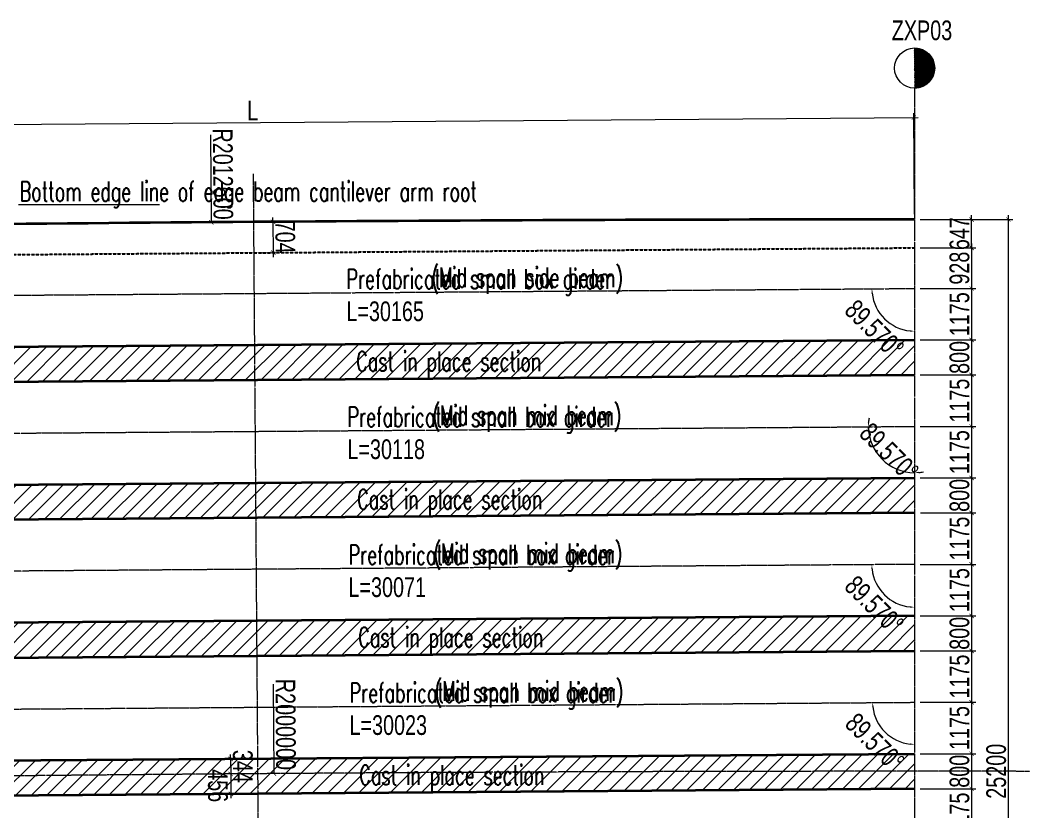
# Model space of a CAD drawing. Extents: x -2667085 to 4, y -2479164 to 2.
# Drawn here: x -2530926 to -2507877, y -2334356 to -2316279 of the extents above; entities that cross this region are included whole.
import ezdxf

# ---------------------------------------------------------------- set-up
doc = ezdxf.new("R2010")
doc.units = 0
doc.header["$MEASUREMENT"] = 0
doc.header["$PDMODE"] = 3
for name, pattern in [('DASHDOT', [1, 0.5, -0.25, 0, -0.25]), ('DASHED', [0.75, 0.5, -0.25]), ('ZXX0', [30, 13, -2, 0.5, -2, 12.5])]:
    doc.linetypes.add(name, pattern=pattern)
doc.layers.get('0').update_dxf_attribs({"linetype": 'CONTINUOUS'})
doc.layers.get('DEFPOINTS').update_dxf_attribs({"linetype": 'CONTINUOUS'})
for name, color, linetype, lineweight in [('桥－总－中心线', 1, 'ZXX0', 13), ('桥－构造轮廓－实线', 4, 'CONTINUOUS', 35), ('桥－构造轮廓－虚线', 3, 'DASHED', 25), ('桥－综合标注', 31, 'CONTINUOUS', 13), ('桥－综合说明', 7, 'CONTINUOUS', 13)]:
    doc.layers.add(name, color=color, linetype=linetype, lineweight=lineweight)
doc.styles.add('SMEDI', font='smsim.shx', dxfattribs={"width": 0.75, "bigfont": 'smfs.shx'})
doc.styles.add('TONGJI-FONT', font='simplex.shx', dxfattribs={"width": 0.65})
doc.dimstyles.new('1-150', dxfattribs={"dimtxt": 450, "dimasz": 100, "dimexe": 100, "dimexo": 125, "dimgap": 50, "dimtad": 1, "dimdec": 0, "dimtxsty": 'SMEDI', "dimblk": 'ARCHTICK', "dimcen": 2.5, "dimdle": 100, "dimclrd": 256, "dimclre": 256, "dimclrt": 256, "dimazin": 3, "dimtfac": 1, "dimtdec": 0, "dimtix": 1, "dimtmove": 2, "dimatfit": 3, "dimldrblk": 'ARCHTICK', "dimfxl": 2, "dimlwd": -1, "dimlwe": -1, "dimarcsym": 0})
doc.dimstyles.new('1-150角度', dxfattribs={"dimtxt": 450, "dimasz": 100, "dimexe": 100, "dimexo": 125, "dimgap": 5, "dimtad": 1, "dimdec": 3, "dimtxsty": 'SMEDI', "dimcen": 2.5, "dimdle": 100, "dimclrd": 256, "dimclre": 256, "dimclrt": 256, "dimadec": 3, "dimazin": 3, "dimtfac": 1, "dimtdec": 3, "dimtmove": 2, "dimatfit": 3, "dimldrblk": 'ARCHTICK', "dimfxl": 2, "dimlwd": -1, "dimlwe": -1, "dimarcsym": 0})
pattern_1 = [(45, (135112.43, 97398.76), (-176.776695, 176.776695), [])]

# ---------------------------------------------------------------- blocks, each defined once
blk = doc.blocks.new('_ArchTick')
at = {"color": 0, "linetype": 'ByBlock', "const_width": 0.15}
blk.add_lwpolyline([(-0.5, -0.5), (0.5, 0.5)], dxfattribs=at)
blk = doc.blocks.new('*D30')
at = {"layer": 'DEFPOINTS', "color": 0, "transparency": 16777216}
for p in [(-2510506, -2321477), (-2510506, -2322405), (-2509206, -2322405)]:
    blk.add_point(p, dxfattribs=at)
at = {"layer": '桥－综合标注', "transparency": 16777216}
for p, q in [((-2510381, -2321477), (-2509106, -2321477)), ((-2509206, -2321377), (-2509206, -2322505)), ((-2510381, -2322405), (-2509106, -2322405))]:
    blk.add_line(p, q, dxfattribs=at)
at = {"layer": '桥－综合标注', "transparency": 16777216, "xscale": 100, "yscale": 100, "zscale": 100}
for p, rotation in [((-2509206, -2321477), 90), ((-2509206, -2322405), 270)]:
    blk.add_blockref('_ArchTick', p, dxfattribs=dict(at, rotation=rotation))
at = {"layer": '桥－综合标注', "transparency": 16777216, "insert": (-2509481, -2321941), "char_height": 450, "attachment_point": 5, "rotation": 90, "style": 'SMEDI'}
blk.add_mtext('\\A1;928', dxfattribs=at)
blk = doc.blocks.new('*D31')
at = {"layer": 'DEFPOINTS', "color": 0, "transparency": 16777216}
for p in [(-2510506, -2322405), (-2510506, -2323580), (-2509206, -2323580)]:
    blk.add_point(p, dxfattribs=at)
at = {"layer": '桥－综合标注', "transparency": 16777216}
for p, q in [((-2510381, -2322405), (-2509106, -2322405)), ((-2509206, -2322305), (-2509206, -2323680)), ((-2510381, -2323580), (-2509106, -2323580))]:
    blk.add_line(p, q, dxfattribs=at)
at = {"layer": '桥－综合标注', "transparency": 16777216, "xscale": 100, "yscale": 100, "zscale": 100}
for p, rotation in [((-2509206, -2322405), 90), ((-2509206, -2323580), 270)]:
    blk.add_blockref('_ArchTick', p, dxfattribs=dict(at, rotation=rotation))
at = {"layer": '桥－综合标注', "transparency": 16777216, "insert": (-2509481, -2322993), "char_height": 450, "attachment_point": 5, "rotation": 90, "style": 'SMEDI'}
blk.add_mtext('\\A1;1175', dxfattribs=at)
blk = doc.blocks.new('*D32')
at = {"layer": 'DEFPOINTS', "color": 0, "transparency": 16777216}
for p in [(-2510506, -2323580), (-2510506, -2324380), (-2509206, -2324380)]:
    blk.add_point(p, dxfattribs=at)
at = {"layer": '桥－综合标注', "transparency": 16777216}
for p, q in [((-2510381, -2323580), (-2509106, -2323580)), ((-2509206, -2323480), (-2509206, -2324480)), ((-2510381, -2324380), (-2509106, -2324380))]:
    blk.add_line(p, q, dxfattribs=at)
at = {"layer": '桥－综合标注', "transparency": 16777216, "xscale": 100, "yscale": 100, "zscale": 100}
for p, rotation in [((-2509206, -2323580), 90), ((-2509206, -2324380), 270)]:
    blk.add_blockref('_ArchTick', p, dxfattribs=dict(at, rotation=rotation))
at = {"layer": '桥－综合标注', "transparency": 16777216, "insert": (-2509481, -2323980), "char_height": 450, "attachment_point": 5, "rotation": 90, "style": 'SMEDI'}
blk.add_mtext('\\A1;800', dxfattribs=at)
blk = doc.blocks.new('*D33')
at = {"layer": 'DEFPOINTS', "color": 0, "transparency": 16777216}
for p in [(-2510506, -2324380), (-2510506, -2325555), (-2509206, -2325555)]:
    blk.add_point(p, dxfattribs=at)
at = {"layer": '桥－综合标注', "transparency": 16777216}
for p, q in [((-2509206, -2324280), (-2509206, -2325655)), ((-2510381, -2324380), (-2509106, -2324380)), ((-2510381, -2325555), (-2509106, -2325555))]:
    blk.add_line(p, q, dxfattribs=at)
at = {"layer": '桥－综合标注', "transparency": 16777216, "xscale": 100, "yscale": 100, "zscale": 100}
for p, rotation in [((-2509206, -2324380), 90), ((-2509206, -2325555), 270)]:
    blk.add_blockref('_ArchTick', p, dxfattribs=dict(at, rotation=rotation))
at = {"layer": '桥－综合标注', "transparency": 16777216, "insert": (-2509481, -2324968), "char_height": 450, "attachment_point": 5, "rotation": 90, "style": 'SMEDI'}
blk.add_mtext('\\A1;1175', dxfattribs=at)
blk = doc.blocks.new('*D34')
at = {"layer": 'DEFPOINTS', "color": 0, "transparency": 16777216}
for p in [(-2510506, -2325555), (-2510506, -2326730), (-2509206, -2326730)]:
    blk.add_point(p, dxfattribs=at)
at = {"layer": '桥－综合标注', "transparency": 16777216}
for p, q in [((-2510381, -2325555), (-2509106, -2325555)), ((-2509206, -2325455), (-2509206, -2326830)), ((-2510381, -2326730), (-2509106, -2326730))]:
    blk.add_line(p, q, dxfattribs=at)
at = {"layer": '桥－综合标注', "transparency": 16777216, "xscale": 100, "yscale": 100, "zscale": 100}
for p, rotation in [((-2509206, -2325555), 90), ((-2509206, -2326730), 270)]:
    blk.add_blockref('_ArchTick', p, dxfattribs=dict(at, rotation=rotation))
at = {"layer": '桥－综合标注', "transparency": 16777216, "insert": (-2509481, -2326143), "char_height": 450, "attachment_point": 5, "rotation": 90, "style": 'SMEDI'}
blk.add_mtext('\\A1;1175', dxfattribs=at)
blk = doc.blocks.new('*D35')
at = {"layer": 'DEFPOINTS', "color": 0, "transparency": 16777216}
for p in [(-2510506, -2326730), (-2510500, -2327530), (-2509206, -2327530)]:
    blk.add_point(p, dxfattribs=at)
at = {"layer": '桥－综合标注', "transparency": 16777216}
for p, q in [((-2510381, -2326730), (-2509106, -2326730)), ((-2509206, -2326630), (-2509206, -2327630)), ((-2510375, -2327530), (-2509106, -2327530))]:
    blk.add_line(p, q, dxfattribs=at)
at = {"layer": '桥－综合标注', "transparency": 16777216, "xscale": 100, "yscale": 100, "zscale": 100}
for p, rotation in [((-2509206, -2326730), 90), ((-2509206, -2327530), 270)]:
    blk.add_blockref('_ArchTick', p, dxfattribs=dict(at, rotation=rotation))
at = {"layer": '桥－综合标注', "transparency": 16777216, "insert": (-2509481, -2327130), "char_height": 450, "attachment_point": 5, "rotation": 90, "style": 'SMEDI'}
blk.add_mtext('\\A1;800', dxfattribs=at)
blk = doc.blocks.new('*D36')
at = {"layer": 'DEFPOINTS', "color": 0, "transparency": 16777216}
for p in [(-2510500, -2327530), (-2510506, -2328705), (-2509206, -2328705)]:
    blk.add_point(p, dxfattribs=at)
at = {"layer": '桥－综合标注', "transparency": 16777216}
for p, q in [((-2509206, -2327430), (-2509206, -2328805)), ((-2510375, -2327530), (-2509106, -2327530)), ((-2510381, -2328705), (-2509106, -2328705))]:
    blk.add_line(p, q, dxfattribs=at)
at = {"layer": '桥－综合标注', "transparency": 16777216, "xscale": 100, "yscale": 100, "zscale": 100}
for p, rotation in [((-2509206, -2327530), 90), ((-2509206, -2328705), 270)]:
    blk.add_blockref('_ArchTick', p, dxfattribs=dict(at, rotation=rotation))
at = {"layer": '桥－综合标注', "transparency": 16777216, "insert": (-2509481, -2328118), "char_height": 450, "attachment_point": 5, "rotation": 90, "style": 'SMEDI'}
blk.add_mtext('\\A1;1175', dxfattribs=at)
blk = doc.blocks.new('*D37')
at = {"layer": 'DEFPOINTS', "color": 0, "transparency": 16777216}
for p in [(-2510506, -2328705), (-2510506, -2329880), (-2509206, -2329880)]:
    blk.add_point(p, dxfattribs=at)
at = {"layer": '桥－综合标注', "transparency": 16777216}
for p, q in [((-2509206, -2328605), (-2509206, -2329980)), ((-2510381, -2328705), (-2509106, -2328705)), ((-2510381, -2329880), (-2509106, -2329880))]:
    blk.add_line(p, q, dxfattribs=at)
at = {"layer": '桥－综合标注', "transparency": 16777216, "xscale": 100, "yscale": 100, "zscale": 100}
for p, rotation in [((-2509206, -2328705), 90), ((-2509206, -2329880), 270)]:
    blk.add_blockref('_ArchTick', p, dxfattribs=dict(at, rotation=rotation))
at = {"layer": '桥－综合标注', "transparency": 16777216, "insert": (-2509481, -2329293), "char_height": 450, "attachment_point": 5, "rotation": 90, "style": 'SMEDI'}
blk.add_mtext('\\A1;1175', dxfattribs=at)
blk = doc.blocks.new('*D38')
at = {"layer": 'DEFPOINTS', "color": 0, "transparency": 16777216}
for p in [(-2510506, -2329880), (-2510506, -2330680), (-2509206, -2330680)]:
    blk.add_point(p, dxfattribs=at)
at = {"layer": '桥－综合标注', "transparency": 16777216}
for p, q in [((-2509206, -2329780), (-2509206, -2330780)), ((-2510381, -2329880), (-2509106, -2329880)), ((-2510381, -2330680), (-2509106, -2330680))]:
    blk.add_line(p, q, dxfattribs=at)
at = {"layer": '桥－综合标注', "transparency": 16777216, "xscale": 100, "yscale": 100, "zscale": 100}
for p, rotation in [((-2509206, -2329880), 90), ((-2509206, -2330680), 270)]:
    blk.add_blockref('_ArchTick', p, dxfattribs=dict(at, rotation=rotation))
at = {"layer": '桥－综合标注', "transparency": 16777216, "insert": (-2509481, -2330280), "char_height": 450, "attachment_point": 5, "rotation": 90, "style": 'SMEDI'}
blk.add_mtext('\\A1;800', dxfattribs=at)
blk = doc.blocks.new('*D39')
at = {"layer": 'DEFPOINTS', "color": 0, "transparency": 16777216}
for p in [(-2510506, -2330680), (-2510506, -2331855), (-2509206, -2331855)]:
    blk.add_point(p, dxfattribs=at)
at = {"layer": '桥－综合标注', "transparency": 16777216}
for p, q in [((-2510381, -2330680), (-2509106, -2330680)), ((-2509206, -2330580), (-2509206, -2331955)), ((-2510381, -2331855), (-2509106, -2331855))]:
    blk.add_line(p, q, dxfattribs=at)
at = {"layer": '桥－综合标注', "transparency": 16777216, "xscale": 100, "yscale": 100, "zscale": 100}
for p, rotation in [((-2509206, -2330680), 90), ((-2509206, -2331855), 270)]:
    blk.add_blockref('_ArchTick', p, dxfattribs=dict(at, rotation=rotation))
at = {"layer": '桥－综合标注', "transparency": 16777216, "insert": (-2509481, -2331268), "char_height": 450, "attachment_point": 5, "rotation": 90, "style": 'SMEDI'}
blk.add_mtext('\\A1;1175', dxfattribs=at)
blk = doc.blocks.new('*D40')
at = {"layer": 'DEFPOINTS', "color": 0, "transparency": 16777216}
for p in [(-2510506, -2331855), (-2510506, -2333030), (-2509206, -2333030)]:
    blk.add_point(p, dxfattribs=at)
at = {"layer": '桥－综合标注', "transparency": 16777216}
for p, q in [((-2510381, -2331855), (-2509106, -2331855)), ((-2509206, -2331755), (-2509206, -2333130)), ((-2510381, -2333030), (-2509106, -2333030))]:
    blk.add_line(p, q, dxfattribs=at)
at = {"layer": '桥－综合标注', "transparency": 16777216, "xscale": 100, "yscale": 100, "zscale": 100}
for p, rotation in [((-2509206, -2331855), 90), ((-2509206, -2333030), 270)]:
    blk.add_blockref('_ArchTick', p, dxfattribs=dict(at, rotation=rotation))
at = {"layer": '桥－综合标注', "transparency": 16777216, "insert": (-2509481, -2332443), "char_height": 450, "attachment_point": 5, "rotation": 90, "style": 'SMEDI'}
blk.add_mtext('\\A1;1175', dxfattribs=at)
blk = doc.blocks.new('*D41')
at = {"layer": 'DEFPOINTS', "color": 0, "transparency": 16777216}
for p in [(-2510506, -2333030), (-2510506, -2333830), (-2509206, -2333830)]:
    blk.add_point(p, dxfattribs=at)
at = {"layer": '桥－综合标注', "transparency": 16777216}
for p, q in [((-2510381, -2333030), (-2509106, -2333030)), ((-2509206, -2332930), (-2509206, -2333930)), ((-2510381, -2333830), (-2509106, -2333830))]:
    blk.add_line(p, q, dxfattribs=at)
at = {"layer": '桥－综合标注', "transparency": 16777216, "xscale": 100, "yscale": 100, "zscale": 100}
for p, rotation in [((-2509206, -2333030), 90), ((-2509206, -2333830), 270)]:
    blk.add_blockref('_ArchTick', p, dxfattribs=dict(at, rotation=rotation))
at = {"layer": '桥－综合标注', "transparency": 16777216, "insert": (-2509481, -2333430), "char_height": 450, "attachment_point": 5, "rotation": 90, "style": 'SMEDI'}
blk.add_mtext('\\A1;800', dxfattribs=at)
blk = doc.blocks.new('*D42')
at = {"layer": 'DEFPOINTS', "color": 0, "transparency": 16777216}
for p in [(-2510506, -2333830), (-2510506, -2335005), (-2509206, -2335005)]:
    blk.add_point(p, dxfattribs=at)
at = {"layer": '桥－综合标注', "transparency": 16777216}
for p, q in [((-2509206, -2333730), (-2509206, -2335105)), ((-2510381, -2333830), (-2509106, -2333830)), ((-2510381, -2335005), (-2509106, -2335005))]:
    blk.add_line(p, q, dxfattribs=at)
at = {"layer": '桥－综合标注', "transparency": 16777216, "xscale": 100, "yscale": 100, "zscale": 100}
for p, rotation in [((-2509206, -2333830), 90), ((-2509206, -2335005), 270)]:
    blk.add_blockref('_ArchTick', p, dxfattribs=dict(at, rotation=rotation))
at = {"layer": '桥－综合标注', "transparency": 16777216, "insert": (-2509481, -2334418), "char_height": 450, "attachment_point": 5, "rotation": 90, "style": 'SMEDI'}
blk.add_mtext('\\A1;1175', dxfattribs=at)
blk = doc.blocks.new('*D54')
at = {"layer": 'DEFPOINTS', "color": 0, "transparency": 16777216}
for p in [(-2510506, -2320830), (-2509206, -2320830), (-2510506, -2321477)]:
    blk.add_point(p, dxfattribs=at)
at = {"layer": '桥－综合标注', "transparency": 16777216}
for p, q in [((-2509206, -2320830), (-2509206, -2320730)), ((-2510381, -2320830), (-2509106, -2320830)), ((-2509206, -2321477), (-2509206, -2320830)), ((-2510381, -2321477), (-2509106, -2321477)), ((-2509206, -2321477), (-2509206, -2321577))]:
    blk.add_line(p, q, dxfattribs=at)
at = {"layer": '桥－综合标注', "transparency": 16777216, "xscale": 100, "yscale": 100, "zscale": 100}
for p, rotation in [((-2509206, -2320830), 270), ((-2509206, -2321477), 90)]:
    blk.add_blockref('_ArchTick', p, dxfattribs=dict(at, rotation=rotation))
at = {"layer": '桥－综合标注', "transparency": 16777216, "insert": (-2509481, -2321154), "char_height": 450, "attachment_point": 5, "rotation": 90, "style": 'SMEDI'}
blk.add_mtext('\\A1;647', dxfattribs=at)
blk = doc.blocks.new('*D56')
at = {"layer": 'DEFPOINTS', "color": 0, "transparency": 16777216}
for p in [(-2510506, -2320830), (-2510506, -2346030), (-2508368, -2346030)]:
    blk.add_point(p, dxfattribs=at)
at = {"layer": '桥－综合标注', "transparency": 16777216}
for p, q in [((-2508368, -2320730), (-2508368, -2346130)), ((-2510381, -2320830), (-2508268, -2320830)), ((-2510381, -2346030), (-2508268, -2346030))]:
    blk.add_line(p, q, dxfattribs=at)
at = {"layer": '桥－综合标注', "transparency": 16777216, "xscale": 100, "yscale": 100, "zscale": 100}
for p, rotation in [((-2508368, -2320830), 90), ((-2508368, -2346030), 270)]:
    blk.add_blockref('_ArchTick', p, dxfattribs=dict(at, rotation=rotation))
at = {"layer": '桥－综合标注', "transparency": 16777216, "insert": (-2508643, -2333430), "char_height": 450, "attachment_point": 5, "rotation": 90, "style": 'SMEDI'}
blk.add_mtext('\\A1;25200', dxfattribs=at)
blk = doc.blocks.new('*D58')
at = {"layer": 'DEFPOINTS', "color": 0, "transparency": 16777216}
for p in [(-2540694, -2321057), (-2510506, -2322405), (-2540670, -2322632), (-2540271, -2323304), (-2540316, -2346254)]:
    blk.add_point(p, dxfattribs=at)
at = {"layer": '桥－综合标注', "transparency": 16777216}
blk.add_arc((-2540670, -2322632), 782, 278.1942, 353.095, dxfattribs=at)
for points in [[(-2539911, -2322725), (-2539878, -2322726), (-2539889, -2322626)], [(-2540558, -2323422), (-2540560, -2323389), (-2540659, -2323413)]]:
    blk.add_solid(points, dxfattribs=at)
at = {"layer": '桥－综合标注', "transparency": 16777216, "insert": (-2539875, -2323409), "char_height": 450, "attachment_point": 5, "rotation": 45.6446, "style": 'SMEDI'}
blk.add_mtext('\\A1;89.570°', dxfattribs=at)
blk = doc.blocks.new('*D59')
at = {"layer": 'DEFPOINTS', "color": 0, "transparency": 16777216}
for p in [(-2540694, -2321057), (-2510506, -2325555), (-2540623, -2325781), (-2540136, -2326601), (-2540316, -2346254)]:
    blk.add_point(p, dxfattribs=at)
at = {"layer": '桥－综合标注', "transparency": 16777216}
blk.add_arc((-2540623, -2325781), 953, 276.8729, 354.4163, dxfattribs=at)
for points in [[(-2539691, -2325873), (-2539658, -2325875), (-2539670, -2325774)], [(-2540508, -2326744), (-2540510, -2326711), (-2540609, -2326734)]]:
    blk.add_solid(points, dxfattribs=at)
at = {"layer": '桥－综合标注', "transparency": 16777216, "insert": (-2539706, -2326678), "char_height": 450, "attachment_point": 5, "rotation": 45.6446, "style": 'SMEDI'}
blk.add_mtext('\\A1;89.570°', dxfattribs=at)
blk = doc.blocks.new('*D60')
at = {"layer": 'DEFPOINTS', "color": 0, "transparency": 16777216}
for p in [(-2540694, -2321057), (-2510506, -2328705), (-2540576, -2328931), (-2540065, -2329791), (-2540316, -2346254)]:
    blk.add_point(p, dxfattribs=at)
at = {"layer": '桥－综合标注', "transparency": 16777216}
blk.add_arc((-2540576, -2328931), 1000, 276.5907, 354.6985, dxfattribs=at)
for points in [[(-2539597, -2329022), (-2539563, -2329024), (-2539576, -2328923)], [(-2540460, -2329941), (-2540462, -2329908), (-2540561, -2329931)]]:
    blk.add_solid(points, dxfattribs=at)
at = {"layer": '桥－综合标注', "transparency": 16777216, "insert": (-2539625, -2329861), "char_height": 450, "attachment_point": 5, "rotation": 45.6446, "style": 'SMEDI'}
blk.add_mtext('\\A1;89.570°', dxfattribs=at)
blk = doc.blocks.new('*D61')
at = {"layer": 'DEFPOINTS', "color": 0, "transparency": 16777216}
for p in [(-2540694, -2321057), (-2510506, -2331855), (-2540529, -2332080), (-2540080, -2332835), (-2540316, -2346254)]:
    blk.add_point(p, dxfattribs=at)
at = {"layer": '桥－综合标注', "transparency": 16777216}
blk.add_arc((-2540529, -2332080), 878, 277.3875, 353.9017, dxfattribs=at)
for points in [[(-2539672, -2332173), (-2539639, -2332175), (-2539650, -2332074)], [(-2540414, -2332968), (-2540417, -2332935), (-2540515, -2332958)]]:
    blk.add_solid(points, dxfattribs=at)
at = {"layer": '桥－综合标注', "transparency": 16777216, "insert": (-2539665, -2332925), "char_height": 450, "attachment_point": 5, "rotation": 45.6446, "style": 'SMEDI'}
blk.add_mtext('\\A1;89.570°', dxfattribs=at)
blk = doc.blocks.new('*D62')
at = {"layer": 'DEFPOINTS', "color": 0, "transparency": 16777216}
for p in [(-2540694, -2321057), (-2510506, -2335005), (-2540481, -2335230), (-2539985, -2336066), (-2540316, -2346254)]:
    blk.add_point(p, dxfattribs=at)
at = {"layer": '桥－综合标注', "transparency": 16777216}
blk.add_arc((-2540481, -2335230), 973, 276.7533, 354.5358, dxfattribs=at)
for points in [[(-2539530, -2335322), (-2539497, -2335323), (-2539509, -2335223)], [(-2540366, -2336212), (-2540368, -2336179), (-2540467, -2336202)]]:
    blk.add_solid(points, dxfattribs=at)
at = {"layer": '桥－综合标注', "transparency": 16777216, "insert": (-2539550, -2336141), "char_height": 450, "attachment_point": 5, "rotation": 45.6446, "style": 'SMEDI'}
blk.add_mtext('\\A1;89.570°', dxfattribs=at)
blk = doc.blocks.new('*D63')
at = {"layer": 'DEFPOINTS', "color": 0, "transparency": 16777216}
for p in [(-2540694, -2321057), (-2510506, -2338155), (-2540434, -2338380), (-2540008, -2339097), (-2540316, -2346254)]:
    blk.add_point(p, dxfattribs=at)
at = {"layer": '桥－综合标注', "transparency": 16777216}
blk.add_arc((-2540434, -2338380), 834, 277.7348, 353.5543, dxfattribs=at)
for points in [[(-2539622, -2338472), (-2539589, -2338474), (-2539600, -2338373)], [(-2540321, -2339223), (-2540323, -2339189), (-2540422, -2339213)]]:
    blk.add_solid(points, dxfattribs=at)
at = {"layer": '桥－综合标注', "transparency": 16777216, "insert": (-2539602, -2339193), "char_height": 450, "attachment_point": 5, "rotation": 45.6446, "style": 'SMEDI'}
blk.add_mtext('\\A1;89.570°', dxfattribs=at)
blk = doc.blocks.new('*D64')
at = {"layer": 'DEFPOINTS', "color": 0, "transparency": 16777216}
for p in [(-2540694, -2321057), (-2510506, -2341305), (-2540387, -2341529), (-2539891, -2342365), (-2540316, -2346254)]:
    blk.add_point(p, dxfattribs=at)
at = {"layer": '桥－综合标注', "transparency": 16777216}
blk.add_arc((-2540387, -2341529), 972, 276.7596, 354.5296, dxfattribs=at)
for points in [[(-2539436, -2341621), (-2539403, -2341623), (-2539415, -2341522)], [(-2540271, -2342511), (-2540274, -2342477), (-2540372, -2342501)]]:
    blk.add_solid(points, dxfattribs=at)
at = {"layer": '桥－综合标注', "transparency": 16777216, "insert": (-2539456, -2342439), "char_height": 450, "attachment_point": 5, "rotation": 45.6446, "style": 'SMEDI'}
blk.add_mtext('\\A1;89.570°', dxfattribs=at)
blk = doc.blocks.new('*D65')
at = {"layer": 'DEFPOINTS', "color": 0, "transparency": 16777216}
for p in [(-2540694, -2321057), (-2510506, -2344455), (-2540340, -2344679), (-2539921, -2345384), (-2540316, -2346254)]:
    blk.add_point(p, dxfattribs=at)
at = {"layer": '桥－综合标注', "transparency": 16777216}
blk.add_arc((-2540340, -2344679), 820, 277.8472, 353.442, dxfattribs=at)
for points in [[(-2539541, -2344772), (-2539508, -2344774), (-2539519, -2344673)], [(-2540226, -2345508), (-2540229, -2345475), (-2540327, -2345499)]]:
    blk.add_solid(points, dxfattribs=at)
at = {"layer": '桥－综合标注', "transparency": 16777216, "insert": (-2539517, -2345483), "char_height": 450, "attachment_point": 5, "rotation": 45.6446, "style": 'SMEDI'}
blk.add_mtext('\\A1;89.570°', dxfattribs=at)
blk = doc.blocks.new('*D66')
at = {"layer": 'DEFPOINTS', "color": 0, "transparency": 16777216}
for p in [(-2510506, -2320830), (-2510506, -2322405), (-2540670, -2322632), (-2511349, -2322898), (-2510506, -2346030)]:
    blk.add_point(p, dxfattribs=at)
at = {"layer": '桥－综合标注', "transparency": 16777216}
blk.add_arc((-2510506, -2322405), 976, 186.301, 264.1287, dxfattribs=at)
for points in [[(-2511493, -2322513), (-2511460, -2322511), (-2511482, -2322413)], [(-2510605, -2323360), (-2510607, -2323393), (-2510506, -2323382)]]:
    blk.add_solid(points, dxfattribs=at)
at = {"layer": '桥－综合标注', "transparency": 16777216, "insert": (-2511426, -2323332), "char_height": 450, "attachment_point": 5, "rotation": 315.2149, "style": 'SMEDI'}
blk.add_mtext('\\A1;89.570°', dxfattribs=at)
blk = doc.blocks.new('*D67')
at = {"layer": 'DEFPOINTS', "color": 0, "transparency": 16777216}
for p in [(-2510506, -2320830), (-2510506, -2325555), (-2540623, -2325781), (-2511419, -2326088), (-2510506, -2346030)]:
    blk.add_point(p, dxfattribs=at)
at = {"layer": '桥－综合标注', "transparency": 16777216}
for start, end in [(169.5859, 175.0078), (180.4297, 270), (275.4219, 280.8439)]:
    blk.add_arc((-2510506, -2325555), 1057, start, end, dxfattribs=at)
for points in [[(-2511543, -2325464), (-2511576, -2325463), (-2511563, -2325563)], [(-2510405, -2326624), (-2510407, -2326591), (-2510506, -2326612)]]:
    blk.add_solid(points, dxfattribs=at)
at = {"layer": '桥－综合标注', "transparency": 16777216, "insert": (-2511089, -2326142), "char_height": 450, "attachment_point": 5, "rotation": 315.2149, "style": 'SMEDI'}
blk.add_mtext('\\A1;89.570°', dxfattribs=at)
blk = doc.blocks.new('*D68')
at = {"layer": 'DEFPOINTS', "color": 0, "transparency": 16777216}
for p in [(-2510506, -2320830), (-2510506, -2328705), (-2540576, -2328931), (-2511352, -2329199), (-2510506, -2346030)]:
    blk.add_point(p, dxfattribs=at)
at = {"layer": '桥－综合标注', "transparency": 16777216}
blk.add_arc((-2510506, -2328705), 979, 186.2836, 264.1461, dxfattribs=at)
for points in [[(-2511496, -2328813), (-2511463, -2328811), (-2511485, -2328713)], [(-2510605, -2329663), (-2510607, -2329696), (-2510506, -2329684)]]:
    blk.add_solid(points, dxfattribs=at)
at = {"layer": '桥－综合标注', "transparency": 16777216, "insert": (-2511428, -2329634), "char_height": 450, "attachment_point": 5, "rotation": 315.2149, "style": 'SMEDI'}
blk.add_mtext('\\A1;89.570°', dxfattribs=at)
blk = doc.blocks.new('*D69')
at = {"layer": 'DEFPOINTS', "color": 0, "transparency": 16777216}
for p in [(-2510506, -2320830), (-2510506, -2331855), (-2540529, -2332080), (-2511335, -2332339), (-2510506, -2346030)]:
    blk.add_point(p, dxfattribs=at)
at = {"layer": '桥－综合标注', "transparency": 16777216}
blk.add_arc((-2510506, -2331855), 960, 186.401, 264.0287, dxfattribs=at)
for points in [[(-2511477, -2331963), (-2511443, -2331961), (-2511466, -2331862)], [(-2510605, -2332793), (-2510607, -2332827), (-2510506, -2332815)]]:
    blk.add_solid(points, dxfattribs=at)
at = {"layer": '桥－综合标注', "transparency": 16777216, "insert": (-2511415, -2332771), "char_height": 450, "attachment_point": 5, "rotation": 315.2149, "style": 'SMEDI'}
blk.add_mtext('\\A1;89.570°', dxfattribs=at)
blk = doc.blocks.new('*D70')
at = {"layer": 'DEFPOINTS', "color": 0, "transparency": 16777216}
for p in [(-2510506, -2320830), (-2510506, -2335005), (-2540481, -2335230), (-2511257, -2335444), (-2510506, -2346030)]:
    blk.add_point(p, dxfattribs=at)
at = {"layer": '桥－综合标注', "transparency": 16777216}
blk.add_arc((-2510506, -2335005), 869, 187.025, 263.4047, dxfattribs=at)
for points in [[(-2511385, -2335113), (-2511352, -2335110), (-2511375, -2335012)], [(-2510605, -2335852), (-2510607, -2335885), (-2510506, -2335874)]]:
    blk.add_solid(points, dxfattribs=at)
at = {"layer": '桥－综合标注', "transparency": 16777216, "insert": (-2511351, -2335856), "char_height": 450, "attachment_point": 5, "rotation": 315.2149, "style": 'SMEDI'}
blk.add_mtext('\\A1;89.570°', dxfattribs=at)
blk = doc.blocks.new('*D71')
at = {"layer": 'DEFPOINTS', "color": 0, "transparency": 16777216}
for p in [(-2510506, -2320830), (-2510506, -2338155), (-2540434, -2338380), (-2511429, -2338694), (-2510506, -2346030)]:
    blk.add_point(p, dxfattribs=at)
at = {"layer": '桥－综合标注', "transparency": 16777216}
for start, end in [(169.7042, 175.067), (180.4297, 270), (275.3627, 280.7255)]:
    blk.add_arc((-2510506, -2338155), 1069, start, end, dxfattribs=at)
for points in [[(-2511554, -2338064), (-2511588, -2338063), (-2511575, -2338163)], [(-2510405, -2339236), (-2510407, -2339203), (-2510506, -2339224)]]:
    blk.add_solid(points, dxfattribs=at)
at = {"layer": '桥－综合标注', "transparency": 16777216, "insert": (-2511097, -2338751), "char_height": 450, "attachment_point": 5, "rotation": 315.2149, "style": 'SMEDI'}
blk.add_mtext('\\A1;89.570°', dxfattribs=at)
blk = doc.blocks.new('*D72')
at = {"layer": 'DEFPOINTS', "color": 0, "transparency": 16777216}
for p in [(-2510506, -2320830), (-2510506, -2341305), (-2540387, -2341529), (-2511524, -2341900), (-2510506, -2346030)]:
    blk.add_point(p, dxfattribs=at)
at = {"layer": '桥－综合标注', "transparency": 16777216}
blk.add_arc((-2510506, -2341305), 1179, 185.2903, 265.1394, dxfattribs=at)
for points in [[(-2511697, -2341415), (-2511664, -2341413), (-2511685, -2341314)], [(-2510605, -2342463), (-2510607, -2342497), (-2510506, -2342484)]]:
    blk.add_solid(points, dxfattribs=at)
at = {"layer": '桥－综合标注', "transparency": 16777216, "insert": (-2511175, -2341979), "char_height": 450, "attachment_point": 5, "rotation": 315.2149, "style": 'SMEDI'}
blk.add_mtext('\\A1;89.570°', dxfattribs=at)
blk = doc.blocks.new('*D73')
at = {"layer": 'DEFPOINTS', "color": 0, "transparency": 16777216}
for p in [(-2510506, -2320830), (-2510506, -2344455), (-2540340, -2344679), (-2511220, -2344872), (-2510506, -2346030)]:
    blk.add_point(p, dxfattribs=at)
at = {"layer": '桥－综合标注', "transparency": 16777216}
blk.add_arc((-2510506, -2344455), 827, 187.3637, 263.0661, dxfattribs=at)
for points in [[(-2511343, -2344562), (-2511309, -2344560), (-2511333, -2344461)], [(-2510605, -2345259), (-2510607, -2345293), (-2510506, -2345282)]]:
    blk.add_solid(points, dxfattribs=at)
at = {"layer": '桥－综合标注', "transparency": 16777216, "insert": (-2511321, -2345276), "char_height": 450, "attachment_point": 5, "rotation": 315.2149, "style": 'SMEDI'}
blk.add_mtext('\\A1;89.570°', dxfattribs=at)
blk = doc.blocks.new('*D74')
at = {"layer": 'DEFPOINTS', "color": 0, "transparency": 16777216}
for p in [(-2525600, -2320887), (-2525595, -2321590), (-2525150, -2321587)]:
    blk.add_point(p, dxfattribs=at)
at = {"layer": '桥－综合标注', "transparency": 16777216}
for p, q in [((-2525155, -2320883), (-2525156, -2320783)), ((-2525475, -2320886), (-2525055, -2320883)), ((-2525155, -2320883), (-2525150, -2321587)), ((-2525470, -2321589), (-2525050, -2321586)), ((-2525150, -2321587), (-2525149, -2321687))]:
    blk.add_line(p, q, dxfattribs=at)
at = {"layer": '桥－综合标注', "transparency": 16777216, "xscale": 100, "yscale": 100, "zscale": 100}
for p, rotation in [((-2525155, -2320883), 270.4297183724812), ((-2525150, -2321587), 90.42971837248119)]:
    blk.add_blockref('_ArchTick', p, dxfattribs=dict(at, rotation=rotation))
at = {"layer": '桥－综合标注', "transparency": 16777216, "insert": (-2524878, -2321233), "char_height": 450, "attachment_point": 5, "rotation": 270.4297, "style": 'SMEDI'}
blk.add_mtext('\\A1;704', dxfattribs=at)
blk = doc.blocks.new('*D76')
at = {"layer": 'DEFPOINTS', "color": 0, "transparency": 16777216}
for p in [(-2510524, -2318504), (-2540694, -2321057), (-2510506, -2320830)]:
    blk.add_point(p, dxfattribs=at)
at = {"layer": '桥－综合标注', "transparency": 16777216}
for p, q in [((-2540811, -2318731), (-2510424, -2318503)), ((-2510507, -2320705), (-2510524, -2318404)), ((-2540695, -2320932), (-2540712, -2318630))]:
    blk.add_line(p, q, dxfattribs=at)
at = {"layer": '桥－综合标注', "transparency": 16777216, "xscale": 100, "yscale": 100, "zscale": 100}
for p, rotation in [((-2510524, -2318504), 0.4297183493862758), ((-2540711, -2318730), 180.4297183493863)]:
    blk.add_blockref('_ArchTick', p, dxfattribs=dict(at, rotation=rotation))
at = {"layer": '桥－综合标注', "transparency": 16777216, "insert": (-2525620, -2318342), "char_height": 450, "attachment_point": 5, "rotation": 0.4297, "style": 'SMEDI'}
blk.add_mtext('\\A1;L', dxfattribs=at)
blk = doc.blocks.new('*D77')
at = {"layer": 'DEFPOINTS', "color": 0, "transparency": 16777216}
for p in [(-2525509, -2333143), (-2526120, -2333491), (-2525506, -2333486)]:
    blk.add_point(p, dxfattribs=at)
at = {"layer": '桥－综合标注', "transparency": 16777216}
for p, q in [((-2525634, -2333144), (-2526223, -2333148)), ((-2526123, -2333147), (-2526123, -2333047)), ((-2526123, -2333147), (-2526120, -2333491)), ((-2525631, -2333487), (-2526220, -2333492)), ((-2526120, -2333491), (-2526119, -2333591))]:
    blk.add_line(p, q, dxfattribs=at)
at = {"layer": '桥－综合标注', "transparency": 16777216, "xscale": 100, "yscale": 100, "zscale": 100}
for p, rotation in [((-2526123, -2333147), 270.4297183724527), ((-2526120, -2333491), 90.42971837245267)]:
    blk.add_blockref('_ArchTick', p, dxfattribs=dict(at, rotation=rotation))
at = {"layer": '桥－综合标注', "transparency": 16777216, "insert": (-2525846, -2333317), "char_height": 450, "attachment_point": 5, "rotation": 270.4297, "style": 'SMEDI'}
blk.add_mtext('\\A1;344', dxfattribs=at)
blk = doc.blocks.new('*D78')
at = {"layer": 'DEFPOINTS', "color": 0, "transparency": 16777216}
for p in [(-2525506, -2333486), (-2526117, -2333947), (-2525503, -2333943)]:
    blk.add_point(p, dxfattribs=at)
at = {"layer": '桥－综合标注', "transparency": 16777216}
for p, q in [((-2525631, -2333487), (-2526220, -2333492)), ((-2526121, -2333391), (-2526116, -2334047)), ((-2525628, -2333944), (-2526217, -2333948))]:
    blk.add_line(p, q, dxfattribs=at)
at = {"layer": '桥－综合标注', "transparency": 16777216, "xscale": 100, "yscale": 100, "zscale": 100}
for p, rotation in [((-2526120, -2333491), 90.42970758301114), ((-2526117, -2333947), 270.4297075830112)]:
    blk.add_blockref('_ArchTick', p, dxfattribs=dict(at, rotation=rotation))
at = {"layer": '桥－综合标注', "transparency": 16777216, "insert": (-2526416, -2333759), "char_height": 450, "attachment_point": 5, "rotation": 270.4297, "style": 'SMEDI'}
blk.add_mtext('\\A1;456', dxfattribs=at)

msp = doc.modelspace()

# ---------------------------------------------------------------- hatches: boundary and pattern name
at = {"layer": '桥－综合标注'}
h = msp.add_hatch(dxfattribs=at)
h.set_pattern_fill('ANSI31', color=256, scale=50, angle=3.31071514, style=0)
h.set_pattern_definition([(48.3107151, (-3020477.525, -2723465.799), (-4.667266106, 4.156816943), [])])
h.paths.add_polyline_path([(-2510048.6996, -2317345.5946, 0.398765275), (-2510508.284, -2316913.8879), (-2510503.929, -2317830.2208, 0.4298324642)])
h = msp.add_hatch(dxfattribs=at)
h.set_pattern_fill('ANSI31', color=8, scale=2000, style=0)
h.set_pattern_definition(pattern_1)
h.paths.add_polyline_path([(-2540640.7265, -2324606.2384), (-2510506.1065, -2324380.2245), (-2510506.1065, -2323580.3033), (-2540652.7248, -2323806.4072)])
h = msp.add_hatch(dxfattribs=at)
h.set_pattern_fill('ANSI31', color=8, scale=2000, style=0)
h.set_pattern_definition(pattern_1)
h.paths.add_polyline_path([(-2510506.1065, -2327530.2119), (-2540593.4784, -2327755.8714), (-2540605.4768, -2326956.0401), (-2510506.1065, -2326730.2906)])
h = msp.add_hatch(dxfattribs=at)
h.set_pattern_fill('ANSI31', color=8, scale=2000, style=0)
h.set_pattern_definition(pattern_1)
h.paths.add_polyline_path([(-2540546.2304, -2330905.5044), (-2510506.1065, -2330680.1992), (-2510506.1065, -2329880.278), (-2540558.2287, -2330105.6731)])
h = msp.add_hatch(dxfattribs=at)
h.set_pattern_fill('ANSI31', color=8, scale=2000, style=0)
h.set_pattern_definition(pattern_1)
h.paths.add_polyline_path([(-2510506.1065, -2333830.1866), (-2540498.9823, -2334055.1374), (-2540510.9807, -2333255.3061), (-2510506.1065, -2333030.2653)])

# ---------------------------------------------------------------- linework, layer by layer
at = {"layer": '桥－总－中心线', "linetype": 'DASHDOT', "ltscale": 5}
for p, q in [((-2510506.1065, -2317830.2259), (-2510506.1065, -2346030.2259)), ((-2525608.692, -2319789.9102), (-2525397.1279, -2347997.9238)), ((-2540670.3497, -2322631.5063), (-2510506.1065, -2322405.2702)), ((-2540623.1016, -2325781.1393), (-2510506.1065, -2325555.2576)), ((-2510506.1065, -2328705.2449), (-2540575.8536, -2328930.7723)), ((-2540528.6055, -2332080.4052), (-2510506.1065, -2331855.2323))]:
    msp.add_line(p, q, dxfattribs=at)
msp.add_arc((-2510506.1065, -4333430.224), 1999999.998, 89.9246857994, 90.9245356542, dxfattribs=at)
at = {"layer": '桥－构造轮廓－实线'}
for p, q in [((-2540652.7248, -2323806.4072), (-2510506.1065, -2323580.3033)), ((-2540640.7265, -2324606.2384), (-2510506.1065, -2324380.2245)), ((-2540605.4768, -2326956.0401), (-2510506.1065, -2326730.2906)), ((-2510506.1065, -2327530.2119), (-2540593.4784, -2327755.8714)), ((-2510506.1065, -2329880.278), (-2540558.2287, -2330105.6731)), ((-2540546.2304, -2330905.5044), (-2510506.1065, -2330680.1992)), ((-2540510.9807, -2333255.3061), (-2510506.1065, -2333030.2653)), ((-2510506.1065, -2333830.1866), (-2540498.9823, -2334055.1374))]:
    msp.add_line(p, q, dxfattribs=at)
msp.add_arc((-2510506.1063, -4333430.2259), 2012600, 90, 90.8594366987, dxfattribs=at)
at = {"layer": '桥－构造轮廓－虚线', "color": 3, "linetype": 'DASHED', "ltscale": 2}
msp.add_line((-2540684.2695, -2321703.5846), (-2510506.1065, -2321477.2441), dxfattribs=at)
at = {"layer": '桥－综合标注'}
for p, q in [((-2526581.3969, -2318895.6126), (-2526565.4481, -2320894.2989)), ((-2530964.2214, -2320487.4622), (-2527746.8185, -2320487.4622)), ((-2525149.4599, -2331440.0289), (-2525134.5115, -2333483.7242))]:
    msp.add_line(p, q, dxfattribs=at)
msp.add_circle((-2510506.1065, -2317372.0543), 458.1716, dxfattribs=at)

# ---------------------------------------------------------------- block references
at = {"layer": '桥－综合标注', "xscale": 100, "yscale": 100, "zscale": 100}
for p, rotation in [((-2526565.4481, -2320894.2989), 270.4571908334323), ((-2525134.5115, -2333483.7242), 270.4190766690749)]:
    msp.add_blockref('_ArchTick', p, dxfattribs=dict(at, rotation=rotation))

# ---------------------------------------------------------------- texts
at = {"layer": '桥－综合标注', "char_height": 450, "attachment_point": 5, "style": 'SMEDI'}
for s, insert, rotation in [('\\A1;R2012600', (-2526299.2292, -2319792.7646), 270.45719083), ('\\A1;R2000000', (-2524867.7244, -2332359.8678), 270.41907667)]:
    msp.add_mtext(s, dxfattribs=dict(at, insert=insert, rotation=rotation))
at = {"layer": '桥－综合说明'}
for s, style, width, p in [('ZXP03', 'SMEDI', 0.75, (-2511028.4333, -2316735.5721)), ('Bottom edge line of edge beam cantilever arm root', 'TONGJI-FONT', 0.65, (-2530938.726, -2320414.2193)), ('Prefabricated small box girder', 'TONGJI-FONT', 0.65, (-2523478.8011, -2322412.0333)), ('(Mid span side beam)', 'TONGJI-FONT', 0.65, (-2521539.2078, -2322375.6546)), ('L=30165', 'SMEDI', 0.75, (-2523478.8011, -2323151.0483)), ('Cast in place section', 'TONGJI-FONT', 0.65, (-2523255.8866, -2324293.6525)), ('Prefabricated small box girder', 'TONGJI-FONT', 0.65, (-2523455.1771, -2325561.8435)), ('(Mid span mid beam)', 'TONGJI-FONT', 0.65, (-2521515.5838, -2325525.4647)), ('L=30118', 'SMEDI', 0.75, (-2523455.1771, -2326300.8585)), ('Cast in place section', 'TONGJI-FONT', 0.65, (-2523232.2626, -2327443.4626)), ('(Mid span mid beam)', 'TONGJI-FONT', 0.65, (-2521491.9598, -2328675.2749)), ('Prefabricated small box girder', 'TONGJI-FONT', 0.65, (-2523431.5531, -2328711.6536)), ('L=30071', 'SMEDI', 0.75, (-2523431.5531, -2329450.6687)), ('Cast in place section', 'TONGJI-FONT', 0.65, (-2523208.6386, -2330593.2728)), ('Prefabricated small box girder', 'TONGJI-FONT', 0.65, (-2523407.9291, -2331861.4638)), ('(Mid span mid beam)', 'TONGJI-FONT', 0.65, (-2521468.3357, -2331825.0851)), ('L=30023', 'SMEDI', 0.75, (-2523407.9291, -2332600.4788)), ('Cast in place section', 'TONGJI-FONT', 0.65, (-2523185.0145, -2333743.0829))]:
    msp.add_text(s, height=450, dxfattribs=dict(at, style=style, width=width)).set_placement(p)

# ---------------------------------------------------------------- dimensions: what is measured, and where the dimension line sits
at = {"layer": '桥－综合标注'}
dim = msp.add_aligned_dim(p1=(-2540693.9744, -2321056.6392), p2=(-2510506.1065, -2320830.2259), distance=2326.3542, text='L', dimstyle='1-150', dxfattribs=at)
dim.commit()
dim.dimension.update_dxf_attribs({"geometry": '*D76', "text_midpoint": (-2525619.5504, -2318342.1516)})
for p1, p2, distance, picture, middle in [((-2525600.4649, -2320886.8301), (-2525595.1879, -2321590.4144), 445.1573, '*D74', (-2524877.6894, -2321233.2211)), ((-2510506.1065, -2321477.2441), (-2510506.1063, -2320830.2259), -1300.2757, '*D54', (-2509480.8306, -2321153.735)), ((-2510506.1065, -2320830.2259), (-2510506.1065, -2346030.2259), 2138.1684, '*D56', (-2508642.9381, -2333430.2259)), ((-2510506.1063, -2321477.269), (-2510506.1065, -2322405.2702), 1300.2759, '*D30', (-2509480.8306, -2321941.2696)), ((-2525508.5435, -2333142.7857), (-2525505.9658, -2333486.4757), -614.1124, '*D77', (-2525846.3576, -2333317.174))]:
    dim = msp.add_aligned_dim(p1=p1, p2=p2, distance=distance, dimstyle='1-150', dxfattribs=at)
    dim.commit()
    dim.dimension.update_dxf_attribs({"geometry": picture, "text_midpoint": middle})
for base, line1, line2, picture, middle in [((-2540271.0739, -2323303.5306), ((-2540693.9744, -2321056.6392), (-2540315.9886, -2346253.8043)), ((-2540670.3497, -2322631.5063), (-2510506.1065, -2322405.2702)), '*D58', (-2539875.4733, -2323408.6962)), ((-2540136.2055, -2326600.6379), ((-2540693.9744, -2321056.6392), (-2540315.9886, -2346253.8043)), ((-2540623.1016, -2325781.1393), (-2510506.1065, -2325555.2576)), '*D59', (-2539705.5712, -2326678.2541)), ((-2540065.0005, -2329790.5932), ((-2540693.9744, -2321056.6392), (-2540315.9886, -2346253.8043)), ((-2510506.1065, -2328705.2449), (-2540575.8536, -2328930.7723)), '*D60', (-2539624.7872, -2329860.6768)), ((-2540080.0532, -2332835.3672), ((-2540693.9744, -2321056.6392), (-2540315.9886, -2346253.8043)), ((-2540528.6055, -2332080.4052), (-2510506.1065, -2331855.2323)), '*D61', (-2539664.7501, -2332925.0393)), ((-2539984.5934, -2336066.1458), ((-2540693.9744, -2321056.6392), (-2540315.9886, -2346253.8043)), ((-2510506.1065, -2335005.2196), (-2540481.3575, -2335230.0382)), '*D62', (-2539550.0135, -2336140.6593)), ((-2540008.1913, -2339096.5374), ((-2540693.9744, -2321056.6392), (-2540315.9886, -2346253.8043)), ((-2540434.1095, -2338379.6712), (-2510506.1065, -2338155.207)), '*D63', (-2539601.9382, -2339193.3261)), ((-2539890.6203, -2342364.5315), ((-2540693.9744, -2321056.6392), (-2540315.9886, -2346253.8043)), ((-2510506.1065, -2341305.1943), (-2540386.8614, -2341529.3042)), '*D64', (-2539456.2495, -2342439.2094)), ((-2539920.5373, -2345384.2875), ((-2540693.9744, -2321056.6392), (-2540315.9886, -2346253.8043)), ((-2540339.6134, -2344678.9371), (-2510506.1065, -2344455.1816)), '*D65', (-2539517.0198, -2345483.2275)), ((-2511349.1482, -2322897.6372), ((-2540670.3497, -2322631.5063), (-2510506.1065, -2322405.2702)), ((-2510506.1065, -2320830.2259), (-2510506.1065, -2346030.2259)), '*D66', (-2511426.3235, -2323332.4149)), ((-2511418.9594, -2326088.3968), ((-2540623.1016, -2325781.1393), (-2510506.1065, -2325555.2576)), ((-2510506.1065, -2320830.2259), (-2510506.1065, -2346030.2259)), '*D67', (-2511088.783, -2326142.3206)), ((-2511351.6553, -2329199.0761), ((-2510506.1065, -2320830.2259), (-2510506.1065, -2346030.2259)), ((-2510506.1065, -2328705.2449), (-2540575.8536, -2328930.7723)), '*D68', (-2511428.3688, -2329634.4503)), ((-2511335.0447, -2332339.3623), ((-2510506.1065, -2320830.2259), (-2510506.1065, -2346030.2259)), ((-2540528.6055, -2332080.4052), (-2510506.1065, -2331855.2323)), '*D69', (-2511414.818, -2332770.7848)), ((-2511256.6889, -2335443.5869), ((-2510506.1065, -2320830.2259), (-2510506.1065, -2346030.2259)), ((-2510506.1065, -2335005.2196), (-2540481.3575, -2335230.0382)), '*D70', (-2511350.8958, -2335856.3687)), ((-2511429.0269, -2338694.2259), ((-2510506.1065, -2320830.2259), (-2510506.1065, -2346030.2259)), ((-2540434.1095, -2338379.6712), (-2510506.1065, -2338155.207)), '*D71', (-2511096.996, -2338750.5448)), ((-2511524.3157, -2341899.8654), ((-2510506.1065, -2320830.2259), (-2510506.1065, -2346030.2259)), ((-2510506.1065, -2341305.1943), (-2540386.8614, -2341529.3042)), '*D72', (-2511174.7321, -2341978.8534)), ((-2511220.072, -2344872.1634), ((-2510506.1065, -2320830.2259), (-2510506.1065, -2346030.2259)), ((-2540339.6134, -2344678.9371), (-2510506.1065, -2344455.1816)), '*D73', (-2511321.024, -2345276.234))]:
    dim = msp.add_angular_dim_2l(base=base, line1=line1, line2=line2, dimstyle='1-150角度', dxfattribs=at)
    dim.commit()
    dim.dimension.update_dxf_attribs({"geometry": picture, "text_midpoint": middle})
for base, p1, p2, picture, middle in [((-2509205.8306, -2323580.3033), (-2510506.1065, -2322405.2702), (-2510506.1065, -2323580.3033), '*D31', (-2509480.8306, -2322992.7868)), ((-2509205.8306, -2324380.2245), (-2510506.1065, -2323580.3033), (-2510506.1065, -2324380.2245), '*D32', (-2509480.8306, -2323980.2639)), ((-2509205.8306, -2325555.2576), (-2510506.1065, -2324380.2245), (-2510506.1065, -2325555.2576), '*D33', (-2509480.8306, -2324967.7411)), ((-2509205.8306, -2326730.2906), (-2510506.1065, -2325555.2576), (-2510506.1065, -2326730.2906), '*D34', (-2509480.8306, -2326142.7741)), ((-2509205.8306, -2327530.1669), (-2510506.1065, -2326730.2906), (-2510500.1073, -2327530.1669), '*D35', (-2509480.8306, -2327130.2288)), ((-2509205.8306, -2328705.2449), (-2510500.1073, -2327530.1669), (-2510506.1065, -2328705.2449), '*D36', (-2509480.8306, -2328117.7059)), ((-2509205.8306, -2329880.278), (-2510506.1065, -2328705.2449), (-2510506.1065, -2329880.278), '*D37', (-2509480.8306, -2329292.7615)), ((-2509205.8306, -2330680.1992), (-2510506.1065, -2329880.278), (-2510506.1065, -2330680.1992), '*D38', (-2509480.8306, -2330280.2386)), ((-2509205.8306, -2331855.2323), (-2510506.1065, -2330680.1992), (-2510506.1065, -2331855.2323), '*D39', (-2509480.8306, -2331267.7157)), ((-2509205.8306, -2333030.2653), (-2510506.1065, -2331855.2323), (-2510506.1065, -2333030.2653), '*D40', (-2509480.8306, -2332442.7488)), ((-2509205.8306, -2333830.1866), (-2510506.1065, -2333030.2653), (-2510506.1065, -2333830.1866), '*D41', (-2509480.8306, -2333430.2259)), ((-2509205.8306, -2335005.2196), (-2510506.1065, -2333830.1866), (-2510506.1065, -2335005.2196), '*D42', (-2509480.8306, -2334417.7031))]:
    dim = msp.add_linear_dim(base=base, p1=p1, p2=p2, angle=89.9999932, dimstyle='1-150', dxfattribs=at)
    dim.commit()
    dim.dimension.update_dxf_attribs({"geometry": picture, "text_midpoint": middle})
dim = msp.add_linear_dim(base=(-2526116.6396, -2333947.2676), p1=(-2525505.9658, -2333486.4757), p2=(-2525502.5444, -2333942.662), angle=270.42970758, dimstyle='1-150', dxfattribs=at)
dim.commit()
dim.dimension.update_dxf_attribs({"geometry": '*D78', "text_midpoint": (-2526415.7164, -2333759.3858), "dimtype": 161})

doc.saveas('drawing.dxf')
